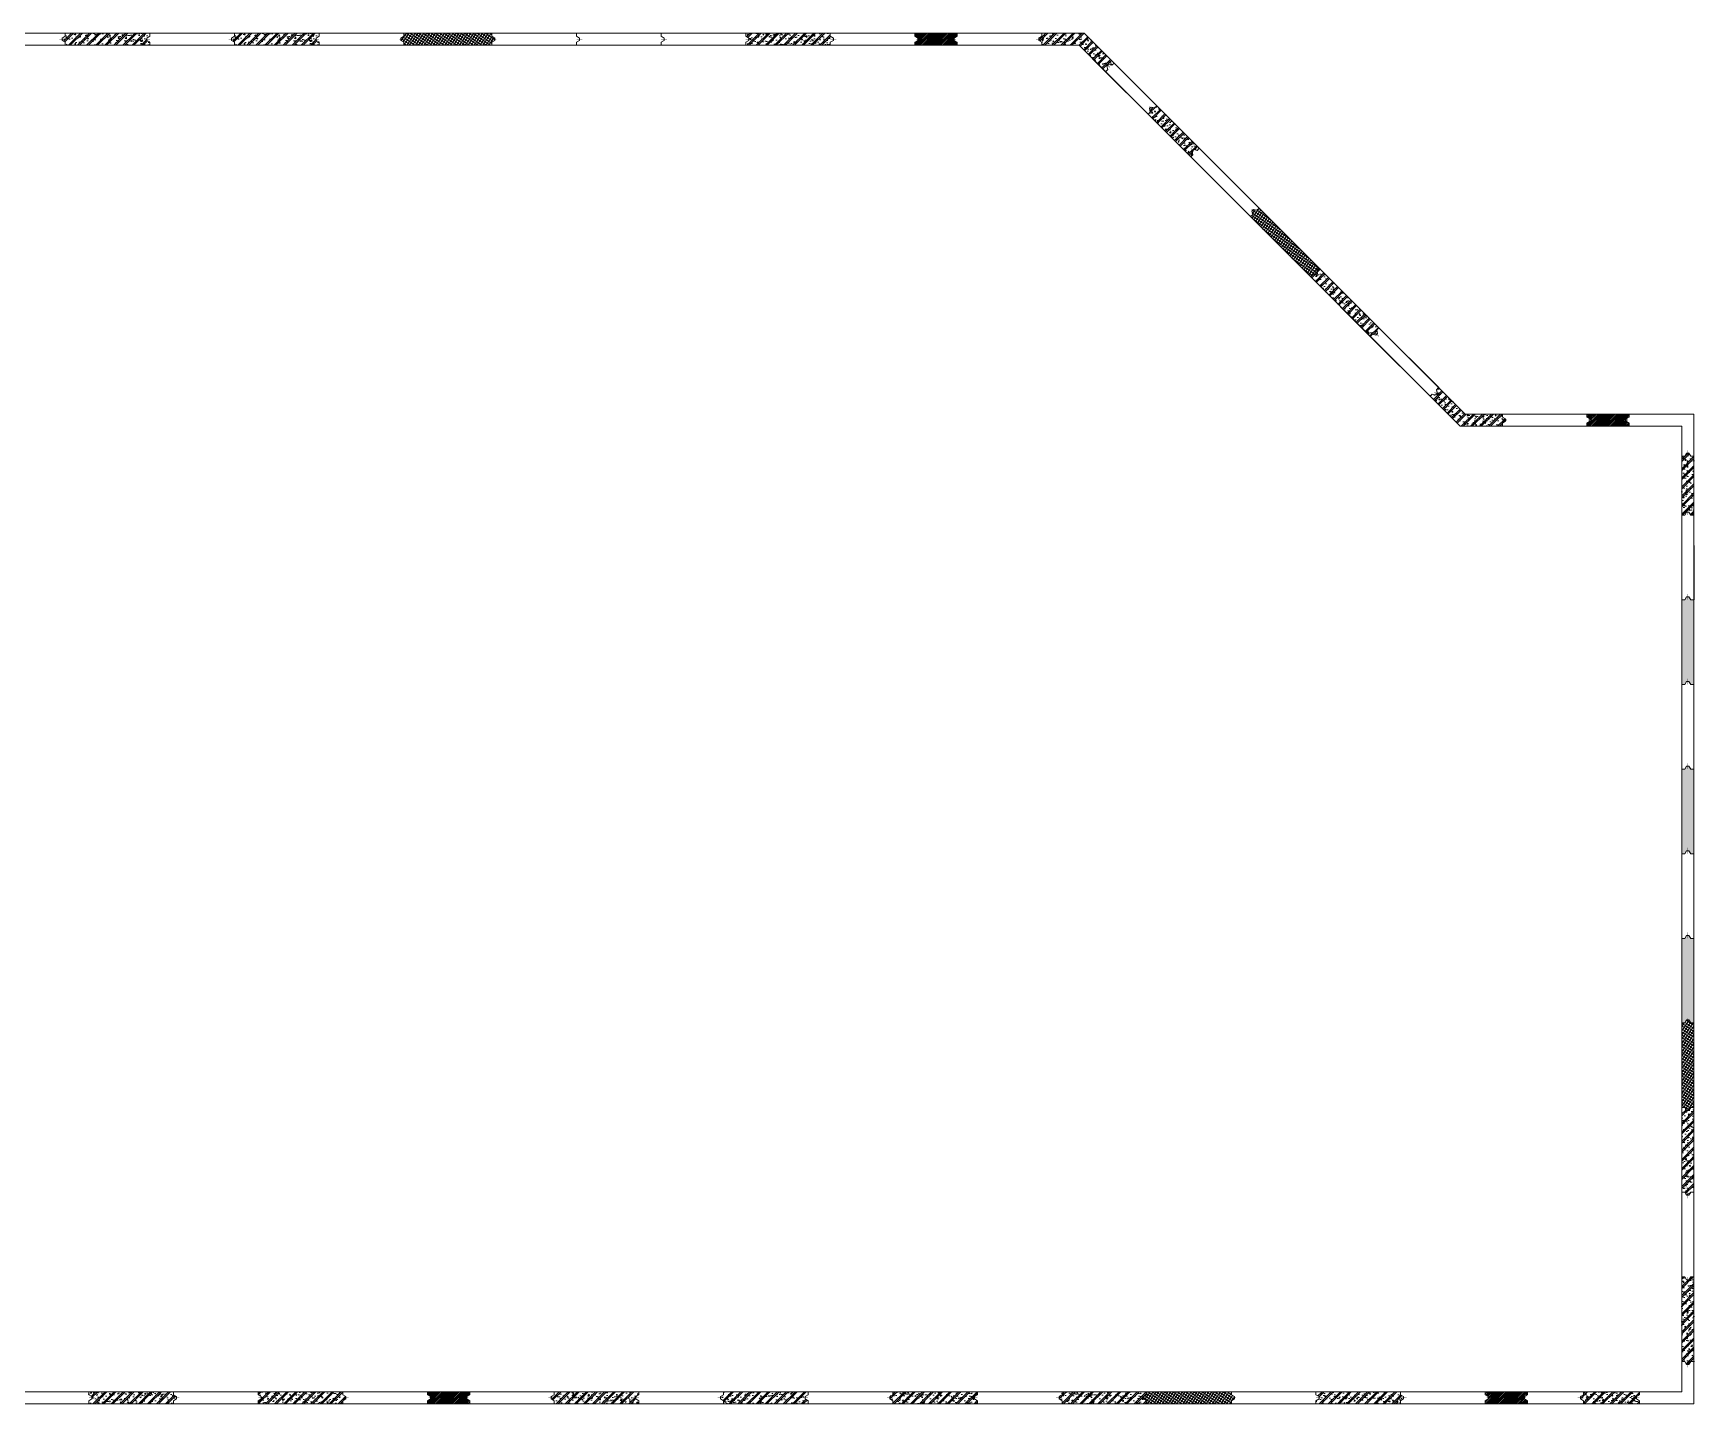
# Model space of a CAD drawing. Header units: millimetres. Extents: x -1281 to 217800, y -1281 to 90300.
# Drawn here: x 107918 to 217800, y -400 to 90300 of the extents above; entities that cross this region are included whole.
import ezdxf

# ---------------------------------------------------------------- set-up
doc = ezdxf.new("R2010")
doc.units = ezdxf.units.MM
doc.layers.add('A-SYM', color=7, linetype='Continuous')
doc.layers.add('NDC_S_DIAPHGRAM WALL', color=3, linetype='Continuous', lineweight=20)
doc.layers.add('NDC_S_HATCH COLUMN AND WALL', color=251, linetype='Continuous', lineweight=13)
pattern_1 = [(50, (0, 0), (717.2602, -62.7521), [75, -825]), (355, (0, 0), (-138.7513, 752.1921), [60, -660]), (100.4514, (59.8, -5.2), (578.5094, 689.4395), [63.7402, -701.142]), (46.1842, (0, 200), (1067.241, -165.519), [112.5, -1237.5]), (96.6356, (88.9, 186.2), (934.6627, 974.118), [95.6103, -1051.713]), (351.1842, (0, 200), (934.662, 974.1186), [90, -990]), (21, (100, 150), (596.907, -402.6189), [75, -825]), (326, (100, 150), (243.3153, 725.15), [60, -660]), (71.4514, (149.74, 116.45), (840.2226, 322.5305), [63.7402, -701.142]), (37.5, (0, 0), (12.15986, 332.89385), [0, -652, 0, -670, 0, -662.5]), (7.5, (0, 0), (263.06954, 394.4117), [0, -382, 0, -637, 0, -252.5]), (327.5, (-223, 0), (533.82244, -22.55487), [0, -250, 0, -780, 0, -1035]), (317.5, (-323, 0), (583.1862, 100.105), [0, -325, 0, -518, 0, -735]), (45, (0, 0), (-300.5204, 300.5204), []), (45, (0, 122.5), (-300.5204, 300.5204), [])]

# ---------------------------------------------------------------- blocks, each defined once
blk = doc.blocks.new('x_tuongvay$0$1')
at = {"layer": 'NDC_S_DIAPHGRAM WALL', "ltscale": 0.01}
for p, q in [((530017, 524834), (535617, 524834)), ((530017, 524634), (530017, 524834)), ((530217, 524509), (530017, 524634)), ((530017, 524234), (530217, 524359)), ((530017, 524034), (530017, 524234)), ((530217, 524359), (530217, 524509)), ((535617, 524834), (535617, 524634)), ((535617, 524634), (535817, 524509)), ((535817, 524359), (535617, 524234)), ((535617, 524234), (535617, 524034)), ((535817, 524509), (535817, 524359)), ((535617, 524034), (530017, 524034))]:
    blk.add_line(p, q, dxfattribs=at)
at = {"layer": 'NDC_S_DIAPHGRAM WALL', "ltscale": 50, "const_width": 30}
for points in [[(530324, 524434), (530024, 524434)], [(535710, 524434), (536010, 524434)]]:
    blk.add_lwpolyline(points, dxfattribs=at)
at = {"layer": 'NDC_S_DIAPHGRAM WALL', "ltscale": 50, "const_width": 40}
for points in [[(530237, 524434, -1), (530197, 524434, -1)], [(535797, 524434, 1), (535837, 524434, 1)]]:
    blk.add_lwpolyline(points, format="xyb", close=True, dxfattribs=at)
blk = doc.blocks.new('tv4')
at = {"layer": 'NDC_S_DIAPHGRAM WALL', "ltscale": 0.01}
for p, q in [((206600, -4210), (206800, -4085)), ((206600, -4360), (206600, -4210)), ((206800, -4485), (206600, -4360)), ((206800, -4085), (206800, -3885)), ((206800, -3885), (210500, -3885)), ((210500, -4085), (210300, -4210)), ((210300, -4210), (210300, -4360)), ((210300, -4360), (210500, -4485)), ((210500, -3885), (210500, -4085)), ((206800, -4685), (206800, -4485)), ((210500, -4685), (206800, -4685)), ((210500, -4485), (210500, -4685))]:
    blk.add_line(p, q, dxfattribs=at)
at = {"layer": 'NDC_S_DIAPHGRAM WALL', "ltscale": 50, "const_width": 30}
for points in [[(206707, -4285), (206407, -4285)], [(210193, -4285), (210493, -4285)]]:
    blk.add_lwpolyline(points, dxfattribs=at)
at = {"layer": 'NDC_S_DIAPHGRAM WALL', "ltscale": 50, "const_width": 40}
for points in [[(206620, -4285, 1), (206580, -4285, 1)], [(210280, -4285, -1), (210320, -4285, -1)]]:
    blk.add_lwpolyline(points, format="xyb", close=True, dxfattribs=at)
blk = doc.blocks.new('tv5')
at = {"layer": 'NDC_S_DIAPHGRAM WALL', "ltscale": 0.01}
for p, q in [((221485, 62300), (221285, 62300)), ((221285, 62300), (221285, 58400)), ((221610, 62500), (221485, 62300)), ((221760, 62500), (221610, 62500)), ((221885, 62300), (221760, 62500)), ((222085, 62300), (221885, 62300)), ((222085, 58400), (222085, 62300)), ((221285, 58400), (221485, 58400)), ((221485, 58400), (221610, 58600)), ((221610, 58600), (221760, 58600)), ((221760, 58600), (221885, 58400)), ((221885, 58400), (222085, 58400))]:
    blk.add_line(p, q, dxfattribs=at)
at = {"layer": 'NDC_S_DIAPHGRAM WALL', "ltscale": 50, "const_width": 30}
for points in [[(221685, 62393), (221685, 62693)], [(221685, 58707), (221685, 58407)]]:
    blk.add_lwpolyline(points, dxfattribs=at)
at = {"layer": 'NDC_S_DIAPHGRAM WALL', "ltscale": 50, "const_width": 40}
for points in [[(221685, 62480, -1), (221685, 62520, -1)], [(221685, 58620, 1), (221685, 58580, 1)]]:
    blk.add_lwpolyline(points, format="xyb", close=True, dxfattribs=at)
blk = doc.blocks.new('tv6')
at = {"layer": 'NDC_S_DIAPHGRAM WALL', "ltscale": 0.01}
for p, q in [((175083, 95249), (175283, 95374)), ((175083, 95099), (175083, 95249)), ((175283, 94974), (175083, 95099)), ((175283, 95374), (175283, 95574)), ((175283, 94774), (175283, 94974)), ((179586, 93400), (179692, 93506)), ((179692, 93506), (179922, 93453)), ((179922, 93453), (180063, 93594)), ((179497, 93028), (179639, 93170)), ((179639, 93170), (179586, 93400))]:
    blk.add_line(p, q, dxfattribs=at)
at = {"layer": 'NDC_S_DIAPHGRAM WALL'}
for p, q in [((175283, 95574), (178083, 95574)), ((175283, 94774), (177752, 94774)), ((177752, 94774), (179497, 93028)), ((178083, 95574), (180063, 93594))]:
    blk.add_line(p, q, dxfattribs=at)
at = {"layer": 'NDC_S_DIAPHGRAM WALL', "ltscale": 50, "const_width": 30}
for points in [[(175191, 95174), (174891, 95174)], [(179563, 93529), (179775, 93316)]]:
    blk.add_lwpolyline(points, dxfattribs=at)
at = {"layer": 'NDC_S_DIAPHGRAM WALL', "ltscale": 50, "const_width": 40}
for points in [[(175103, 95174, 1), (175063, 95174, 1)], [(179625, 93467, 1), (179653, 93439, 1)]]:
    blk.add_lwpolyline(points, format="xyb", close=True, dxfattribs=at)
blk = doc.blocks.new('tv7')
at = {"layer": 'NDC_S_DIAPHGRAM WALL', "ltscale": 0.01}
for p, q in [((179845, 89005), (179951, 89111)), ((179898, 88775), (179845, 89005)), ((179951, 89111), (180181, 89058)), ((180181, 89058), (180322, 89199)), ((180322, 89199), (183140, 86381)), ((179756, 88634), (179898, 88775)), ((182574, 85816), (179756, 88634)), ((182716, 85957), (182574, 85816)), ((182769, 86293), (182663, 86187)), ((182663, 86187), (182716, 85957)), ((182999, 86240), (182769, 86293)), ((183140, 86381), (182999, 86240))]:
    blk.add_line(p, q, dxfattribs=at)
at = {"layer": 'NDC_S_DIAPHGRAM WALL', "ltscale": 50, "const_width": 30}
for points in [[(179974, 88982), (179762, 89194)], [(182640, 86316), (182852, 86104)]]:
    blk.add_lwpolyline(points, dxfattribs=at)
at = {"layer": 'NDC_S_DIAPHGRAM WALL', "ltscale": 50, "const_width": 40}
for points in [[(179912, 89044, 1), (179884, 89072, 1)], [(182702, 86254, -1), (182730, 86226, -1)]]:
    blk.add_lwpolyline(points, format="xyb", close=True, dxfattribs=at)

msp = doc.modelspace()

# ---------------------------------------------------------------- hatches: boundary and pattern name
at = {"layer": 'NDC_S_HATCH COLUMN AND WALL'}
h = msp.add_hatch(dxfattribs=at)
h.set_pattern_fill('BT-01', color=256, scale=100, pattern_type=2)
h.set_pattern_definition([(50, (0, -2241.6), (717.2602, -62.7521), [75, -825]), (355, (0, -2241.6), (-138.7513, 752.192), [60, -660]), (100.4514, (59.8, -2246.84), (578.5094, 689.4395), [63.7402, -701.142]), (46.1842, (0, -2041.6), (1067.241, -165.519), [112.5, -1237.5]), (96.6356, (88.9, -2055.4), (934.663, 974.118), [95.61, -1051.713]), (351.1842, (0, -2041.6), (934.662, 974.119), [90, -990]), (21, (100, -2091.6), (596.907, -402.619), [75, -825]), (326, (100, -2091.6), (243.3153, 725.15), [60, -660]), (71.4514, (149.74, -2125.2), (840.2226, 322.5305), [63.7402, -701.142]), (37.5, (0, -2241.61), (12.15986, 332.89385), [0, -652, 0, -670, 0, -662.5]), (7.5, (0, -2241.6), (263.0695, 394.4117), [0, -382, 0, -637, 0, -252.5]), (327.5, (-223, -2241.61), (533.82244, -22.55487), [0, -250, 0, -780, 0, -1035]), (317.5, (-323, -2241.6), (583.1862, 100.105), [0, -325, 0, -518, 0, -735]), (45, (0, -2241.6), (-300.5204, 300.5204), []), (45, (0, -2119.1), (-300.5204, 300.5204), [])])
h.paths.add_polyline_path([(115643, 90300), (110043, 90300), (110043, 90100), (109843, 89975), (109843, 89920, -0.4142141), (109863, 89900, -0.4142141), (109843, 89880), (109843, 89825), (110043, 89700), (110043, 89500), (115643, 89500), (115643, 89700), (115443, 89825), (115443, 89880, -0.4142141), (115423, 89900, -0.4142141), (115443, 89920), (115443, 89975), (115643, 90100)])
h = msp.add_hatch(dxfattribs=at)
h.set_pattern_fill('BT-01', color=256, scale=100, pattern_type=2)
h.set_pattern_definition([(50, (11200, -2241.6), (717.2602, -62.7521), [75, -825]), (355, (11200, -2241.6), (-138.7513, 752.192), [60, -660]), (100.4514, (11259.8, -2246.84), (578.5094, 689.4395), [63.7402, -701.142]), (46.1842, (11200, -2041.6), (1067.241, -165.519), [112.5, -1237.5]), (96.6356, (11288.9, -2055.4), (934.663, 974.118), [95.61, -1051.713]), (351.1842, (11200, -2041.6), (934.662, 974.119), [90, -990]), (21, (11300, -2091.6), (596.907, -402.619), [75, -825]), (326, (11300, -2091.6), (243.3153, 725.15), [60, -660]), (71.4514, (11349.74, -2125.2), (840.2226, 322.5305), [63.7402, -701.142]), (37.5, (11200, -2241.61), (12.15986, 332.89385), [0, -652, 0, -670, 0, -662.5]), (7.5, (11200, -2241.6), (263.0695, 394.4117), [0, -382, 0, -637, 0, -252.5]), (327.5, (10977, -2241.61), (533.82244, -22.55487), [0, -250, 0, -780, 0, -1035]), (317.5, (10877, -2241.6), (583.1862, 100.105), [0, -325, 0, -518, 0, -735]), (45, (11200, -2241.6), (-300.5204, 300.5204), []), (45, (11200, -2119.1), (-300.5204, 300.5204), [])])
h.paths.add_polyline_path([(126843, 90300), (121243, 90300), (121243, 90100), (121043, 89975), (121043, 89920, -0.4142141), (121063, 89900, -0.4142141), (121043, 89880), (121043, 89825), (121243, 89700), (121243, 89500), (126843, 89500), (126843, 89700), (126643, 89825), (126643, 89880, -0.4142141), (126623, 89900, -0.4142141), (126643, 89920), (126643, 89975), (126843, 90100)])
at = {"layer": 'NDC_S_HATCH COLUMN AND WALL', "ltscale": 500}
h = msp.add_hatch(dxfattribs=at)
h.set_pattern_fill('ANSI37', color=256, scale=50, angle=100)
h.paths.add_polyline_path([(138483, 89900, -0.4142141), (138463, 89880), (138463, 89825), (138263, 89700), (138263, 89500), (132443, 89500), (132443, 89700), (132243, 89825), (132243, 89880, -0.4142141), (132223, 89900, -0.4142141), (132243, 89920), (132243, 89975), (132443, 90100), (132443, 90300), (138263, 90300), (138263, 90100), (138463, 89975), (138463, 89920, -0.4142141)])
at = {"layer": 'NDC_S_HATCH COLUMN AND WALL'}
h = msp.add_hatch(dxfattribs=at)
h.set_pattern_fill('BT-01', color=256, scale=100, pattern_type=2)
h.set_pattern_definition([(50, (-1e-09, -2076.5), (717.2602, -62.7521), [75, -825]), (355, (-1e-09, -2076.5), (-138.7513, 752.192), [60, -660]), (100.4514, (59.8, -2081.74), (578.5094, 689.4395), [63.7402, -701.142]), (46.1842, (-1e-09, -1876.5), (1067.241, -165.519), [112.5, -1237.5]), (96.6356, (88.9, -1890.3), (934.6627, 974.118), [95.61, -1051.713]), (351.1842, (-1e-09, -1876.5), (934.662, 974.1186), [90, -990]), (21, (100, -1926.5), (596.907, -402.6189), [75, -825]), (326, (100, -1926.5), (243.3153, 725.15), [60, -660]), (71.4514, (149.74, -1960.06), (840.2226, 322.5305), [63.7402, -701.142]), (37.5, (-1e-09, -2076.5), (12.15986, 332.89385), [0, -652, 0, -670, 0, -662.5]), (7.5, (-1e-09, -2076.5), (263.06954, 394.4117), [0, -382, 0, -637, 0, -252.5]), (327.5, (-223, -2076.5), (533.82244, -22.55487), [0, -250, 0, -780, 0, -1035]), (317.5, (-323, -2076.5), (583.1862, 100.105), [0, -325, 0, -518, 0, -735]), (45, (-1e-09, -2076.5), (-300.5204, 300.5204), []), (45, (-1e-09, -1954), (-300.5204, 300.5204), [])])
h.paths.add_polyline_path([(160863, 89880, -0.4142141), (160843, 89900, -0.4142141), (160863, 89920), (160863, 89975), (160663, 90100), (160663, 90300), (155063, 90300), (155063, 90100), (155263, 89975), (155263, 89920, -0.4142141), (155283, 89900, -0.4142141), (155263, 89880), (155263, 89825), (155063, 89700), (155063, 89500), (160663, 89500), (160663, 89700), (160863, 89825)])
at = {"layer": 'NDC_S_HATCH COLUMN AND WALL', "ltscale": 500}
h = msp.add_hatch(dxfattribs=at)
h.set_pattern_fill('ANSI31', color=256, scale=25)
h.paths.add_polyline_path([(168843, 89900, -0.4142131), (168863, 89920), (168863, 89975), (169063, 90100), (169063, 90300), (166263, 90300), (166263, 90100), (166463, 89975), (166463, 89920, -0.4142131), (166483, 89900, -0.4142131), (166463, 89880), (166463, 89825), (166263, 89700), (166263, 89500), (169063, 89500), (169063, 89700), (168863, 89825), (168863, 89880, -0.4142131)])
at = {"layer": 'NDC_S_HATCH COLUMN AND WALL'}
h = msp.add_hatch(dxfattribs=at)
h.set_pattern_fill('BT-01', color=256, scale=100, pattern_type=2)
h.set_pattern_definition(pattern_1)
h.paths.add_polyline_path([(177463, 90300), (174663, 90300), (174663, 90100), (174463, 89975), (174463, 89920, -0.414214), (174483, 89900, -0.414214), (174463, 89880), (174463, 89825), (174663, 89700), (174663, 89500), (177132, 89500), (178877, 87754), (179019, 87896), (178966, 88126), (179005, 88165, -0.4142141), (179005, 88193), (179005, 88193, -0.4142131), (179033, 88193), (179072, 88232), (179302, 88179), (179443, 88320)])
h = msp.add_hatch(dxfattribs=at)
h.set_pattern_fill('BT-01', color=256, scale=100, pattern_type=2)
h.set_pattern_definition(pattern_1)
h.paths.add_polyline_path([(182261, 85502), (182119, 85361), (181890, 85414), (181851, 85375, -0.4142131), (181851, 85347, -0.4142131), (181823, 85347), (181784, 85308), (181837, 85078), (181695, 84937), (184513, 82119), (184655, 82260), (184602, 82490), (184640, 82529, -0.4142131), (184640, 82557, -0.4142131), (184669, 82557), (184708, 82596), (184937, 82543), (185079, 82685)])
at = {"layer": 'NDC_S_HATCH COLUMN AND WALL', "ltscale": 500}
h = msp.add_hatch(dxfattribs=at)
h.set_pattern_fill('ANSI37', color=256, scale=50, angle=100)
h.paths.add_polyline_path([(189039, 78725), (188897, 78583), (188667, 78636), (188629, 78597, -0.4142131), (188629, 78569, -0.4142131), (188600, 78569), (188561, 78530), (188614, 78301), (188473, 78159), (192433, 74199), (192574, 74341), (192804, 74288), (192843, 74327, -0.4142131), (192843, 74355, -0.4142131), (192871, 74355), (192910, 74394), (192857, 74624), (192999, 74765)])
at = {"layer": 'NDC_S_HATCH COLUMN AND WALL'}
h = msp.add_hatch(dxfattribs=at)
h.set_pattern_fill('BT-01', color=256, scale=100, pattern_type=2)
h.set_pattern_definition(pattern_1)
h.paths.add_polyline_path([(192999, 74765), (192857, 74624), (192910, 74394), (192871, 74355, -0.4142141), (192871, 74327, -0.4142141), (192843, 74327), (192804, 74288), (192574, 74341), (192433, 74199), (196393, 70240), (196534, 70381), (196764, 70328), (196803, 70367, -0.414214), (196803, 70395), (196803, 70395, -0.4142131), (196831, 70395), (196870, 70434), (196817, 70664), (196958, 70805)])
h = msp.add_hatch(dxfattribs=at)
h.set_pattern_fill('BT-01', color=256, scale=100, pattern_type=2)
h.set_pattern_definition(pattern_1)
h.paths.add_polyline_path([(205332, 64625), (205332, 64680, -0.4142131), (205312, 64700, -0.4142131), (205332, 64720), (205332, 64775), (205132, 64900), (205132, 65100), (202664, 65100), (202664, 65100), (200918, 66846), (200777, 66704), (200830, 66474), (200791, 66435, -0.4142141), (200791, 66407), (200791, 66407, -0.414213), (200763, 66407), (200724, 66368), (200494, 66421), (200353, 66280), (202332, 64300), (205132, 64300), (205132, 64500)])
at = {"layer": 'NDC_S_HATCH COLUMN AND WALL', "ltscale": 500}
h = msp.add_hatch(dxfattribs=at)
h.set_pattern_fill('ANSI31', color=256, scale=25)
h.set_pattern_definition([(45, (-667.52, -1e-05), (-56.1266, 56.1266), [])])
h.paths.add_polyline_path([(213332, 64775), (213532, 64900), (213532, 65100), (210732, 65100), (210732, 64900), (210932, 64775), (210932, 64720, -0.4142131), (210952, 64700, -0.4142131), (210932, 64680), (210932, 64625), (210732, 64500), (210732, 64300), (213532, 64300), (213532, 64500), (213332, 64625), (213332, 64680, -0.4142131), (213312, 64700, -0.4142131), (213332, 64720)])
at = {"layer": 'NDC_S_HATCH COLUMN AND WALL'}
h = msp.add_hatch(dxfattribs=at)
h.set_pattern_fill('BT-01', color=256, scale=100, pattern_type=2)
h.set_pattern_definition([(50, (-4205.8, 28.9), (717.2602, -62.7521), [75, -825]), (355, (-4205.8, 28.9), (-138.7513, 752.1921), [60, -660]), (100.4514, (-4146, 23.7), (578.5094, 689.4395), [63.7402, -701.142]), (46.1842, (-4205.8, 228.9), (1067.241, -165.519), [112.5, -1237.5]), (96.6356, (-4116.8, 215.1), (934.6627, 974.118), [95.6103, -1051.713]), (351.1842, (-4205.8, 228.9), (934.662, 974.1186), [90, -990]), (21, (-4105.8, 178.9), (596.907, -402.6189), [75, -825]), (326, (-4105.8, 178.9), (243.3153, 725.15), [60, -660]), (71.4514, (-4056, 145.35), (840.2226, 322.5305), [63.7402, -701.142]), (37.5, (-4205.78, 28.9), (12.15986, 332.89385), [0, -652, 0, -670, 0, -662.5]), (7.5, (-4205.78, 28.9), (263.06954, 394.4117), [0, -382, 0, -637, 0, -252.5]), (327.5, (-4428.78, 28.9), (533.82244, -22.55487), [0, -250, 0, -780, 0, -1035]), (317.5, (-4528.78, 28.9), (583.1862, 100.105), [0, -325, 0, -518, 0, -735]), (45, (-4205.78, 28.9), (-300.5204, 300.5204), []), (45, (-4205.78, 151.4), (-300.5204, 300.5204), [])])
h.paths.add_polyline_path([(217800, 62329), (217600, 62329), (217475, 62529), (217420, 62529, -0.4142141), (217400, 62509, -0.4142141), (217380, 62529), (217325, 62529), (217200, 62329), (217000, 62329), (217000, 58429), (217200, 58429), (217325, 58629), (217380, 58629, -0.4142141), (217400, 58649, -0.4142141), (217420, 58629), (217475, 58629), (217600, 58429), (217800, 58429)])
h = msp.add_hatch(dxfattribs=at)
h.set_pattern_fill('BT-01', color=256, scale=100, pattern_type=2)
h.set_pattern_definition(pattern_1)
h.paths.add_polyline_path([(217800, 52800), (217600, 52800), (217475, 53000), (217400, 53000), (217400, 52980, -0.4142137), (217380, 53000), (217325, 53000), (217200, 52800), (217000, 52800), (217000, 47200), (217200, 47200), (217325, 47400), (217400, 47400), (217400, 47420, -0.4142137), (217420, 47400), (217475, 47400), (217600, 47200), (217800, 47200)])
h.paths.add_polyline_path([(217800, 41600), (217600, 41600), (217475, 41800), (217400, 41800), (217400, 41780, -0.4142137), (217380, 41800), (217325, 41800), (217200, 41600), (217000, 41600), (217000, 36000), (217200, 36000), (217325, 36200), (217400, 36200), (217400, 36220, -0.4142137), (217420, 36200), (217475, 36200), (217600, 36000), (217800, 36000)])
h.paths.add_polyline_path([(217800, 30400), (217600, 30400), (217475, 30600), (217400, 30600), (217400, 30580, -0.4142137), (217380, 30600), (217325, 30600), (217200, 30400), (217000, 30400), (217000, 24800), (217200, 24800), (217325, 25000), (217420, 25000, -2.4142106), (217400, 25020, -0.4142141), (217420, 25000), (217475, 25000), (217600, 24800), (217800, 24800)])
at = {"layer": 'NDC_S_HATCH COLUMN AND WALL', "ltscale": 500}
h = msp.add_hatch(dxfattribs=at)
h.set_pattern_fill('ANSI37', color=256, scale=50, angle=100)
h.paths.add_polyline_path([(217800, 24800), (217600, 24800), (217475, 25000), (217420, 25000, -0.4142131), (217400, 24980, -0.4142131), (217380, 25000), (217325, 25000), (217200, 24800), (217000, 24800), (217000, 19200), (217200, 19200), (217325, 19000), (217380, 19000, -0.4142131), (217400, 19020, -0.4142131), (217420, 19000), (217475, 19000), (217600, 19200), (217800, 19200)])
at = {"layer": 'NDC_S_HATCH COLUMN AND WALL'}
h = msp.add_hatch(dxfattribs=at)
h.set_pattern_fill('BT-01', color=256, scale=100, pattern_type=2)
h.set_pattern_definition(pattern_1)
h.paths.add_polyline_path([(217800, 19200), (217600, 19200), (217475, 19000), (217420, 19000, -0.4142141), (217400, 18980, -0.4142141), (217380, 19000), (217325, 19000), (217200, 19200), (217000, 19200), (217000, 13600), (217200, 13600), (217325, 13400), (217475, 13400), (217600, 13600), (217800, 13600)])
h = msp.add_hatch(dxfattribs=at)
h.set_pattern_fill('BT-01', color=256, scale=100, pattern_type=2)
h.set_pattern_definition(pattern_1)
h.paths.add_polyline_path([(217800, 8000), (217600, 8000), (217475, 7800), (217400, 7800), (217400, 7780, -0.414214), (217380, 7800), (217325, 7800), (217200, 8000), (217000, 8000), (217000, 2400), (217200, 2400), (217325, 2200), (217400, 2200), (217400, 2220, -0.4142141), (217420, 2200), (217475, 2200), (217600, 2400), (217800, 2400)])
h = msp.add_hatch(dxfattribs=at)
h.set_pattern_fill('BT-01', color=256, scale=100, pattern_type=2)
h.set_pattern_definition(pattern_1)
h.paths.add_polyline_path([(117200, -200), (117400, -75), (117400, 75), (117200, 200), (117200, 400), (111600, 400), (111600, 200), (111800, 75), (111800, -75), (111600, -200), (111600, -400), (117200, -400)])
h = msp.add_hatch(dxfattribs=at)
h.set_pattern_fill('BT-01', color=256, scale=100, pattern_type=2)
h.set_pattern_definition(pattern_1)
h.paths.add_polyline_path([(128400, -200), (128600, -75), (128600, 75), (128400, 200), (128400, 400), (122800, 400), (122800, 200), (123000, 75), (123000, 0), (123020, 0, -0.4142137), (123000, -20), (123000, -75), (122800, -200), (122800, -400), (128400, -400)])
at = {"layer": 'NDC_S_HATCH COLUMN AND WALL', "ltscale": 500}
h = msp.add_hatch(dxfattribs=at)
h.set_pattern_fill('ANSI31', color=256, scale=25)
h.paths.add_polyline_path([(136600, 75), (136800, 200), (136800, 400), (134000, 400), (134000, 200), (134200, 75), (134200, 20, -0.4142131), (134220, 0, -0.4142131), (134200, -20), (134200, -75), (134000, -200), (134000, -400), (136800, -400), (136800, -200), (136600, -75), (136600, -20, -0.4142131), (136580, 0, -0.4142131), (136600, 20)])
at = {"layer": 'NDC_S_HATCH COLUMN AND WALL'}
h = msp.add_hatch(dxfattribs=at)
h.set_pattern_fill('BT-01', color=256, scale=100, pattern_type=2)
h.set_pattern_definition(pattern_1)
h.paths.add_polyline_path([(147800, 0), (147780, 0, -0.414214), (147800, 20), (147800, 75), (148000, 200), (148000, 400), (142400, 400), (142400, 200), (142200, 75), (142200, -75), (142400, -200), (142400, -400), (148000, -400), (148000, -200), (147800, -75)])
h = msp.add_hatch(dxfattribs=at)
h.set_pattern_fill('BT-01', color=256, scale=100, pattern_type=2)
h.set_pattern_definition(pattern_1)
h.paths.add_polyline_path([(159000, 75), (159200, 200), (159200, 400), (153600, 400), (153600, 200), (153400, 75), (153400, 0), (153420, 0, -0.414214), (153400, -20), (153400, -75), (153600, -200), (153600, -400), (159200, -400), (159200, -200), (159000, -75), (159000, 0), (158980, 0, -0.414214), (159000, 20)])
h = msp.add_hatch(dxfattribs=at)
h.set_pattern_fill('BT-01', color=256, scale=100, pattern_type=2)
h.set_pattern_definition(pattern_1)
h.paths.add_polyline_path([(170400, 200), (170400, 400), (164800, 400), (164800, 200), (164600, 75), (164600, -75), (164800, -200), (164800, -400), (170400, -400), (170400, -200), (170200, -75), (170200, -20, -1.0000017), (170200, 20), (170200, 75)])
h = msp.add_hatch(dxfattribs=at)
h.set_pattern_fill('BT-01', color=256, scale=100, pattern_type=2)
h.set_pattern_definition([(50, (11200, -0.0001), (717.2602, -62.7521), [75, -825]), (355, (11200, -0.0001), (-138.7513, 752.192), [60, -660]), (100.4514, (11259.8, -5.2), (578.5094, 689.4395), [63.7402, -701.142]), (46.1842, (11200, 200), (1067.241, -165.519), [112.5, -1237.5]), (96.6356, (11288.9, 186.2), (934.663, 974.118), [95.61, -1051.713]), (351.1842, (11200, 200), (934.662, 974.1186), [90, -990]), (21, (11300, 150), (596.907, -402.6189), [75, -825]), (326, (11300, 150), (243.3153, 725.15), [60, -660]), (71.4514, (11349.74, 116.45), (840.2226, 322.5305), [63.7402, -701.142]), (37.5, (11200, -0.0001), (12.15986, 332.89385), [0, -652, 0, -670, 0, -662.5]), (7.5, (11200, -0.0001), (263.06954, 394.4117), [0, -382, 0, -637, 0, -252.5]), (327.5, (10977, -0.0001), (533.82244, -22.55487), [0, -250, 0, -780, 0, -1035]), (317.5, (10877, -0.0001), (583.1862, 100.105), [0, -325, 0, -518, 0, -735]), (45, (11200, -0.0001), (-300.5204, 300.5204), []), (45, (11200, 122.5), (-300.5204, 300.5204), [])])
h.paths.add_polyline_path([(181600, 200), (181600, 400), (176000, 400), (176000, 200), (175800, 75), (175800, -75), (176000, -200), (176000, -400), (181600, -400), (181600, -200), (181400, -75), (181400, -20, -1.0000017), (181400, 20), (181400, 75)])
at = {"layer": 'NDC_S_HATCH COLUMN AND WALL', "ltscale": 500}
h = msp.add_hatch(dxfattribs=at)
h.set_pattern_fill('ANSI37', color=256, scale=50, angle=100)
h.set_pattern_definition([(145, (11200, 0.0001), (-91.05526, -130.04039), []), (235, (11200, 0.0001), (130.04039, -91.05526), [])])
h.paths.add_polyline_path([(187400, -20, -0.4142131), (187380, 0, -0.4142131), (187400, 20), (187400, 75), (187200, 200), (187200, 400), (181600, 400), (181600, 200), (181400, 75), (181400, 20, -0.4142131), (181420, 0, -0.4142131), (181400, -20), (181400, -75), (181600, -200), (181600, -400), (187200, -400), (187200, -200), (187400, -75)])
at = {"layer": 'NDC_S_HATCH COLUMN AND WALL'}
h = msp.add_hatch(dxfattribs=at)
h.set_pattern_fill('BT-01', color=256, scale=100, pattern_type=2)
h.set_pattern_definition(pattern_1)
h.paths.add_polyline_path([(198400, -400), (198400, -200), (198600, -75), (198600, -20, -0.4142143), (198580, 0), (198580, 0, -0.4142131), (198600, 20), (198600, 75), (198400, 200), (198400, 200), (198400, 400), (192800, 400), (192800, 200), (193000, 75), (193000, 20, -0.4142143), (193020, 0), (193020, 0, -0.4142131), (193000, -20), (193000, -75), (192800, -200), (192800, -400)])
at = {"layer": 'NDC_S_HATCH COLUMN AND WALL', "ltscale": 500}
h = msp.add_hatch(dxfattribs=at)
h.set_pattern_fill('ANSI31', color=256, scale=25)
h.paths.add_polyline_path([(206800, 200), (206800, 400), (204000, 400), (204000, 200), (204200, 75), (204200, 20, -0.4142131), (204220, 0, -0.4142131), (204200, -20), (204200, -75), (204000, -200), (204000, -400), (206800, -400), (206800, -200), (206600, -75), (206600, -20, -0.4142131), (206580, 0, -0.4142131), (206600, 20), (206600, 75)])
at = {"layer": 'NDC_S_HATCH COLUMN AND WALL'}
h = msp.add_hatch(dxfattribs=at)
h.set_pattern_fill('BT-01', color=256, scale=100, pattern_type=2)
h.set_pattern_definition(pattern_1)
h.paths.add_polyline_path([(214000, 75), (214200, 200), (214200, 400), (210500, 400), (210500, 200), (210300, 75), (210300, 0), (210320, 0, -0.414214), (210300, -20), (210300, -75), (210500, -200), (210500, -400), (214200, -400), (214200, -200), (214000, -75), (214000, 0), (213980, 0, -0.4142141), (214000, 20)])

# ---------------------------------------------------------------- linework, layer by layer
at = {"layer": 'A-SYM'}
msp.add_line((217800, 56400), (217800, 52800), dxfattribs=at)
at = {"layer": 'NDC_S_DIAPHGRAM WALL'}
for p, q in [((-400, 90300), (177463, 90300)), ((177463, 90300), (202664, 65100)), ((400, 89500), (177132, 89500)), ((177132, 89500), (202332, 64300)), ((202332, 64300), (200353, 66280)), ((202664, 65100), (200918, 66846)), ((202664, 65100), (217800, 65100)), ((205930, 65100), (202664, 65100)), ((217800, 65100), (217800, -400)), ((202332, 64300), (217000, 64300)), ((205930, 64300), (202332, 64300)), ((217000, 64300), (217000, 400)), ((217000, 400), (400, 400)), ((217800, -400), (-400, -400))]:
    msp.add_line(p, q, dxfattribs=at)
at = {"layer": 'NDC_S_DIAPHGRAM WALL', "ltscale": 0.01}
for p, q in [((200494, 66421), (200353, 66280)), ((200724, 66368), (200494, 66421)), ((200830, 66474), (200724, 66368)), ((200918, 66846), (200777, 66704)), ((200777, 66704), (200830, 66474)), ((205132, 65100), (205132, 64900)), ((205132, 64900), (205332, 64775)), ((211400, 65100), (205930, 65100)), ((210732, 64900), (210732, 65100)), ((210932, 64775), (210732, 64900)), ((213532, 64900), (213332, 64775)), ((213532, 65100), (213532, 64900)), ((216721, 65100), (214200, 65100)), ((205332, 64625), (205132, 64500)), ((205132, 64500), (205132, 64300)), ((205332, 64775), (205332, 64625)), ((205930, 64300), (211400, 64300)), ((210732, 64500), (210932, 64625)), ((210732, 64300), (210732, 64500)), ((210932, 64625), (210932, 64775)), ((213332, 64775), (213332, 64625)), ((213332, 64625), (213532, 64500)), ((213532, 64500), (213532, 64300)), ((214200, 64300), (217000, 64300))]:
    msp.add_line(p, q, dxfattribs=at)
at = {"layer": 'NDC_S_DIAPHGRAM WALL', "ltscale": 50, "const_width": 30}
for points in [[(200853, 66345), (200641, 66558)], [(205440, 64700), (205140, 64700)], [(210825, 64700), (211125, 64700)], [(213440, 64700), (213140, 64700)]]:
    msp.add_lwpolyline(points, dxfattribs=at)
at = {"layer": 'NDC_S_DIAPHGRAM WALL', "ltscale": 50, "const_width": 40}
for points in [[(200791, 66407, 1), (200763, 66435, 1)], [(205352, 64700, 1), (205312, 64700, 1)], [(210912, 64700, -1), (210952, 64700, -1)], [(213352, 64700, -1), (213312, 64700, -1)]]:
    msp.add_lwpolyline(points, format="xyb", close=True, dxfattribs=at)

# ---------------------------------------------------------------- block references
at = {"layer": 'NDC_S_DIAPHGRAM WALL'}
for p, rotation in [((640060, 614334), 180), ((645660, 614334), 180), ((651260, 614334), 180), ((656860, 614334), 180), ((662460, 614334), 180), ((704680, 614334), 180), ((934365, 74506), 135.0008666860379), ((-307034, 549217), 270), ((-307034, 543617), 270), ((-307034, 538017), 270), ((672417, 524434), 180), ((678017, 524434), 180), ((683617, 524434), 180), ((689217, 524434), 180), ((694817, 524434), 180), ((700417, 524434), 180), ((706017, 524434), 180), ((711617, 524434), 180)]:
    msp.add_blockref('x_tuongvay$0$1', p, dxfattribs=dict(at, rotation=rotation))
at = {"layer": 'NDC_S_DIAPHGRAM WALL', "xscale": -1}
for p, rotation in [((-391754, 614334), 180), ((-386154, 614334), 180), ((-380554, 614334), 180), ((-374954, 614334), 180), ((-369354, 614334), 180), ((188757, 820092), 135.0008666859972), ((192717, 816132), 135.0008666859972), ((-307034, -477217), 270), ((-307034, -482817), 270), ((-307034, -488417), 270), ((-307034, -494017), 270), ((-307034, -499617), 270), ((-307034, -505217), 270), ((-424017, 524434), 180), ((-418417, 524434), 180), ((-412817, 524434), 180), ((-407217, 524434), 180), ((-401617, 524434), 180), ((-342817, 524434), 180), ((-337217, 524434), 180), ((-331617, 524434), 180)]:
    msp.add_blockref('x_tuongvay$0$1', p, dxfattribs=dict(at, rotation=rotation))
at = {"layer": 'NDC_S_DIAPHGRAM WALL'}
for name, p in [('tv6', (-620, -5274)), ('tv7', (-879, -879)), ('tv5', (-4285, 0)), ('tv4', (0, 4285)), ('tv4', (3700, 4285))]:
    msp.add_blockref(name, p, dxfattribs=at)

doc.saveas('drawing.dxf')
